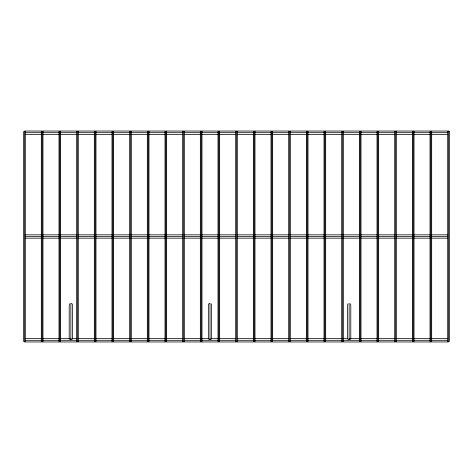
<?xml version="1.0" encoding="UTF-8"?>
<svg xmlns="http://www.w3.org/2000/svg" width="473" height="473" viewBox="0 0 473 473"><rect width="100%" height="100%" fill="white"/><g stroke="black" fill="none" stroke-linecap="round" stroke-linejoin="round"><path stroke-width="0.71" d="M69.685 303.784L69.2 304.967L69.2 338.887M347.962 303.784L347.478 304.967L347.478 338.887M69.685 339.644L72.032 339.644M208.824 339.644L211.171 339.644M347.962 339.644L350.31 339.644M25.217 132.7L41.47 132.7M42.948 132.7L76.928 132.7M78.406 132.7L94.659 132.7M96.137 132.7L130.122 132.7M131.595 132.7L147.109 132.7M148.587 132.7L182.572 132.7M184.05 132.7L218.029 132.7M219.507 132.7L235.761 132.7M237.239 132.7L253.493 132.7M254.971 132.7L288.95 132.7M290.428 132.7L324.413 132.7M325.891 132.7L341.405 132.7M342.878 132.7L376.863 132.7M378.341 132.7L394.594 132.7M396.072 132.7L430.052 132.7M431.53 132.7L447.783 132.7M25.217 134.356L41.47 134.356M42.948 134.356L76.928 134.356M78.406 134.356L94.659 134.356M96.137 134.356L130.122 134.356M131.595 134.356L147.109 134.356M148.587 134.356L182.572 134.356M184.05 134.356L218.029 134.356M219.507 134.356L235.761 134.356M237.239 134.356L253.493 134.356M254.971 134.356L288.95 134.356M290.428 134.356L324.413 134.356M325.891 134.356L341.405 134.356M342.878 134.356L376.863 134.356M378.341 134.356L394.594 134.356M396.072 134.356L430.052 134.356M431.53 134.356L447.783 134.356M25.217 234.845L41.47 234.845M42.948 234.845L76.928 234.845M78.406 234.845L94.659 234.845M96.137 234.845L130.122 234.845M131.595 234.845L147.109 234.845M148.587 234.845L182.572 234.845M184.05 234.845L218.029 234.845M219.507 234.845L235.761 234.845M237.239 234.845L253.493 234.845M254.971 234.845L288.95 234.845M290.428 234.845L324.413 234.845M325.891 234.845L341.405 234.845M342.878 234.845L376.863 234.845M378.341 234.845L394.594 234.845M396.072 234.845L430.052 234.845M431.53 234.845L447.783 234.845M25.217 236.5L41.47 236.5M42.948 236.5L76.928 236.5M78.406 236.5L94.659 236.5M96.137 236.5L130.122 236.5M131.595 236.5L147.109 236.5M148.587 236.5L182.572 236.5M184.05 236.5L218.029 236.5M219.507 236.5L235.761 236.5M237.239 236.5L253.493 236.5M254.971 236.5L288.95 236.5M290.428 236.5L324.413 236.5M325.891 236.5L341.405 236.5M342.878 236.5L376.863 236.5M378.341 236.5L394.594 236.5M396.072 236.5L430.052 236.5M431.53 236.5L447.783 236.5M25.217 238.156L41.47 238.156M42.948 238.156L76.928 238.156M78.406 238.156L94.659 238.156M96.137 238.156L130.122 238.156M131.595 238.156L147.109 238.156M148.587 238.156L182.572 238.156M184.05 238.156L218.029 238.156M219.507 238.156L235.761 238.156M237.239 238.156L253.493 238.156M254.971 238.156L288.95 238.156M290.428 238.156L324.413 238.156M325.891 238.156L341.405 238.156M342.878 238.156L376.863 238.156M378.341 238.156L394.594 238.156M396.072 238.156L430.052 238.156M431.53 238.156L447.783 238.156M25.217 338.644L41.47 338.644M42.948 338.644L70.282 338.644M71.76 338.644L76.928 338.644M78.406 338.644L94.659 338.644M96.137 338.644L130.122 338.644M131.595 338.644L147.109 338.644M148.587 338.644L182.572 338.644M184.05 338.644L209.167 338.644M210.645 338.644L218.029 338.644M219.507 338.644L235.761 338.644M237.239 338.644L253.493 338.644M254.971 338.644L288.95 338.644M290.428 338.644L324.413 338.644M325.891 338.644L341.405 338.644M342.878 338.644L348.051 338.644M349.529 338.644L376.863 338.644M378.341 338.644L394.594 338.644M396.072 338.644L430.052 338.644M431.53 338.644L447.783 338.644M25.217 340.3L41.47 340.3M42.948 340.3L76.928 340.3M78.406 340.3L94.659 340.3M96.137 340.3L130.122 340.3M131.595 340.3L147.109 340.3M148.587 340.3L182.572 340.3M184.05 340.3L218.029 340.3M219.507 340.3L235.761 340.3M237.239 340.3L253.493 340.3M254.971 340.3L288.95 340.3M290.428 340.3L324.413 340.3M325.891 340.3L341.405 340.3M342.878 340.3L376.863 340.3M378.341 340.3L394.594 340.3M396.072 340.3L430.052 340.3M431.53 340.3L447.783 340.3M350.31 303.784L350.795 304.967L350.795 338.887M211.171 303.784L211.656 304.967L211.656 338.887M430.856 131.524L430.856 341.476M413.183 131.524L413.183 341.476M395.517 131.524L395.517 341.476M377.85 131.524L377.85 341.476M360.178 131.524L360.178 341.476M349.139 303.294L349.139 339.372M342.511 131.524L342.511 341.476M324.845 131.524L324.845 341.476M307.172 131.524L307.172 341.476M289.506 131.524L289.506 341.476M271.839 131.524L271.839 341.476M254.167 131.524L254.167 341.476M236.5 131.524L236.5 341.476M218.833 131.524L218.833 341.476M210 339.372L210 303.294L208.824 303.784L208.339 304.967L208.339 338.887M201.161 131.524L201.161 341.476M183.494 131.524L183.494 341.476M165.828 131.524L165.828 341.476M148.155 131.524L148.155 341.476M130.489 131.524L130.489 341.476M112.822 131.524L112.822 341.476M95.15 131.524L95.15 341.476M77.483 131.524L77.483 341.476M72.517 338.887L72.517 304.967L72.032 303.784L70.855 303.294L70.855 339.372M59.817 131.524L59.817 341.476M42.144 131.524L42.144 341.476M448.522 131.039L24.478 131.039L24.478 341.961L448.522 341.961L448.522 131.039M25.306 131.524L23.65 131.524L23.65 341.476L25.306 341.476L25.306 131.524M42.972 131.524L41.317 131.524L41.317 341.476L42.972 341.476L42.972 131.524M60.645 131.524L58.989 131.524L58.989 341.476L60.645 341.476L60.645 131.524M78.311 131.524L76.656 131.524L76.656 341.476L78.311 341.476L78.311 131.524M95.978 131.524L94.322 131.524L94.322 341.476L95.978 341.476L95.978 131.524M113.65 131.524L111.995 131.524L111.995 341.476L113.65 341.476L113.65 131.524M131.317 131.524L129.661 131.524L129.661 341.476L131.317 341.476L131.317 131.524M148.983 131.524L147.328 131.524L147.328 341.476L148.983 341.476L148.983 131.524M166.656 131.524L165 131.524L165 341.476L166.656 341.476L166.656 131.524M184.322 131.524L182.667 131.524L182.667 341.476L184.322 341.476L184.322 131.524M201.989 131.524L200.333 131.524L200.333 341.476L201.989 341.476L201.989 131.524M219.661 131.524L218.006 131.524L218.006 341.476L219.661 341.476L219.661 131.524M237.328 131.524L235.672 131.524L235.672 341.476L237.328 341.476L237.328 131.524M254.994 131.524L253.339 131.524L253.339 341.476L254.994 341.476L254.994 131.524M272.667 131.524L271.011 131.524L271.011 341.476L272.667 341.476L272.667 131.524M290.333 131.524L288.678 131.524L288.678 341.476L290.333 341.476L290.333 131.524M308 131.524L306.344 131.524L306.344 341.476L308 341.476L308 131.524M325.672 131.524L324.017 131.524L324.017 341.476L325.672 341.476L325.672 131.524M343.339 131.524L341.683 131.524L341.683 341.476L343.339 341.476L343.339 131.524M361.005 131.524L359.35 131.524L359.35 341.476L361.005 341.476L361.005 131.524M378.678 131.524L377.022 131.524L377.022 341.476L378.678 341.476L378.678 131.524M396.344 131.524L394.689 131.524L394.689 341.476L396.344 341.476L396.344 131.524M414.011 131.524L412.355 131.524L412.355 341.476L414.011 341.476L414.011 131.524M431.683 131.524L430.028 131.524L430.028 341.476L431.683 341.476L431.683 131.524M449.35 131.524L447.695 131.524L447.695 341.476L449.35 341.476L449.35 131.524"/></g></svg>
